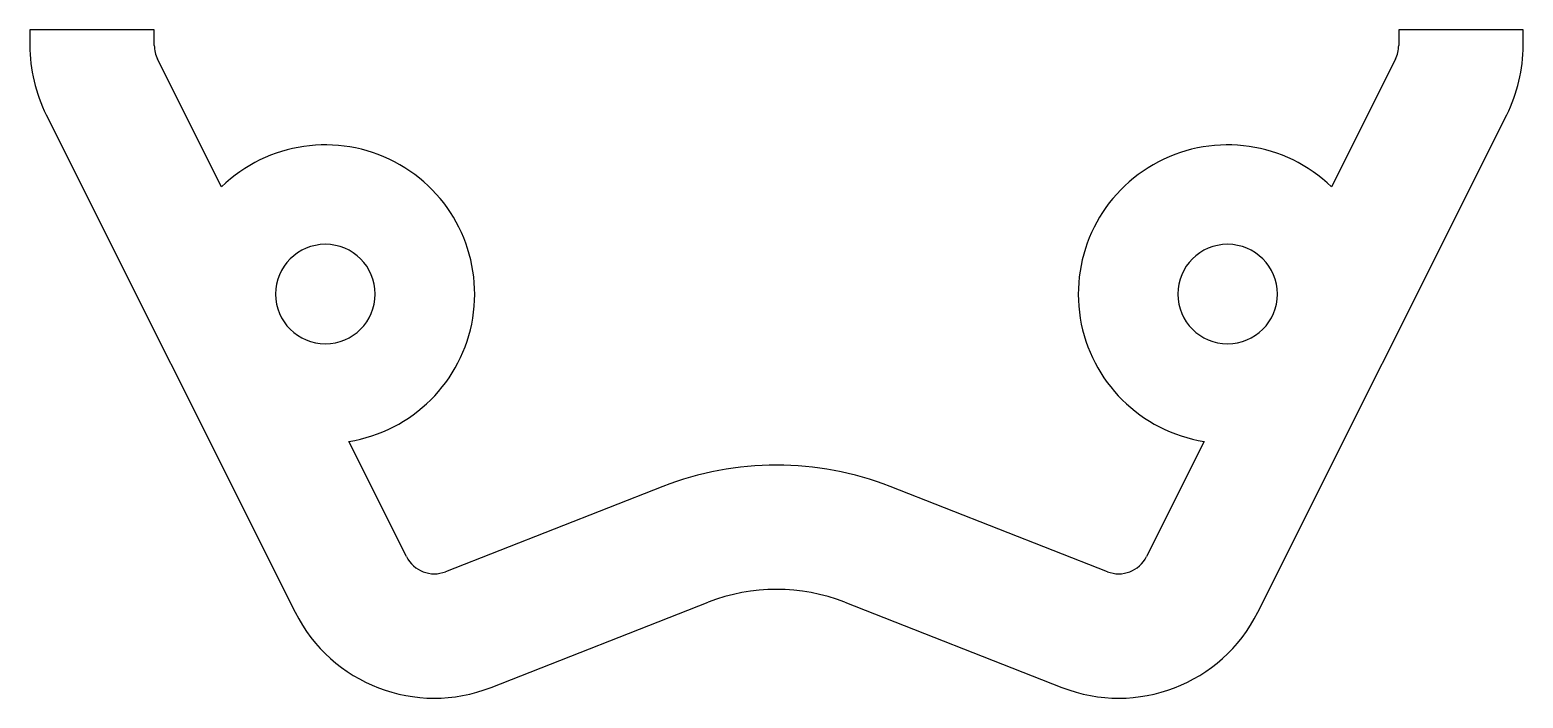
# Model space of a CAD drawing. Header units: millimetres. Extents: x -24 to 24, y -83 to -61.5.
import ezdxf

# ---------------------------------------------------------------- set-up
doc = ezdxf.new("R2010")
doc.units = ezdxf.units.MM
doc.layers.add('CUT', color=7, linetype='Continuous')

msp = doc.modelspace()

# ---------------------------------------------------------------- linework, layer by layer
at = {"layer": 'CUT'}
for p, q in [((-20, -61.5), (-24, -61.5)), ((-24, -61.5), (-24, -62)), ((-20, -62), (-20, -61.5)), ((24, -61.5), (20, -61.5)), ((20, -61.5), (20, -62)), ((24, -62), (24, -61.5)), ((-17.841, -66.554), (-19.894, -62.447)), ((19.894, -62.447), (17.841, -66.554)), ((-23.472, -64.236), (-15.472, -80.236)), ((15.472, -80.236), (23.472, -64.236)), ((-11.894, -78.447), (-13.748, -74.741)), ((13.748, -74.741), (11.894, -78.447)), ((-3.653, -76.191), (-10.635, -78.931)), ((10.635, -78.931), (3.653, -76.191)), ((-9.173, -82.654), (-2.192, -79.915)), ((2.192, -79.915), (9.173, -82.654))]:
    msp.add_line(p, q, dxfattribs=at)
for centre, radius, start, end in [((-19, -62), 5, -180, -153.4349), ((-19, -62), 1, 180, 206.5651), ((19, -62), 1, -26.5651, 0), ((19, -62), 5, -26.5651, 0), ((-14.5, -70), 4.8, 279.0172, 494.1129), ((14.5, -70), 4.8, 45.8871, 260.9828), ((-14.5, -70), 1.6, 0, 180), ((14.5, -70), 1.6, 0, 180), ((-14.5, -70), 1.6, 180, 360), ((14.5, -70), 1.6, 180, 360), ((0, -85.5), 10, 68.5738, 111.4262), ((-11, -78), 1, -153.4349, -68.5738), ((11, -78), 1, -111.4262, -26.5651), ((0, -85.5), 6, 68.5738, 111.4262), ((-11, -78), 5, -153.4349, -68.5738), ((11, -78), 5, -111.4262, -26.5651)]:
    msp.add_arc(centre, radius, start, end, dxfattribs=at)

doc.saveas('drawing.dxf')
